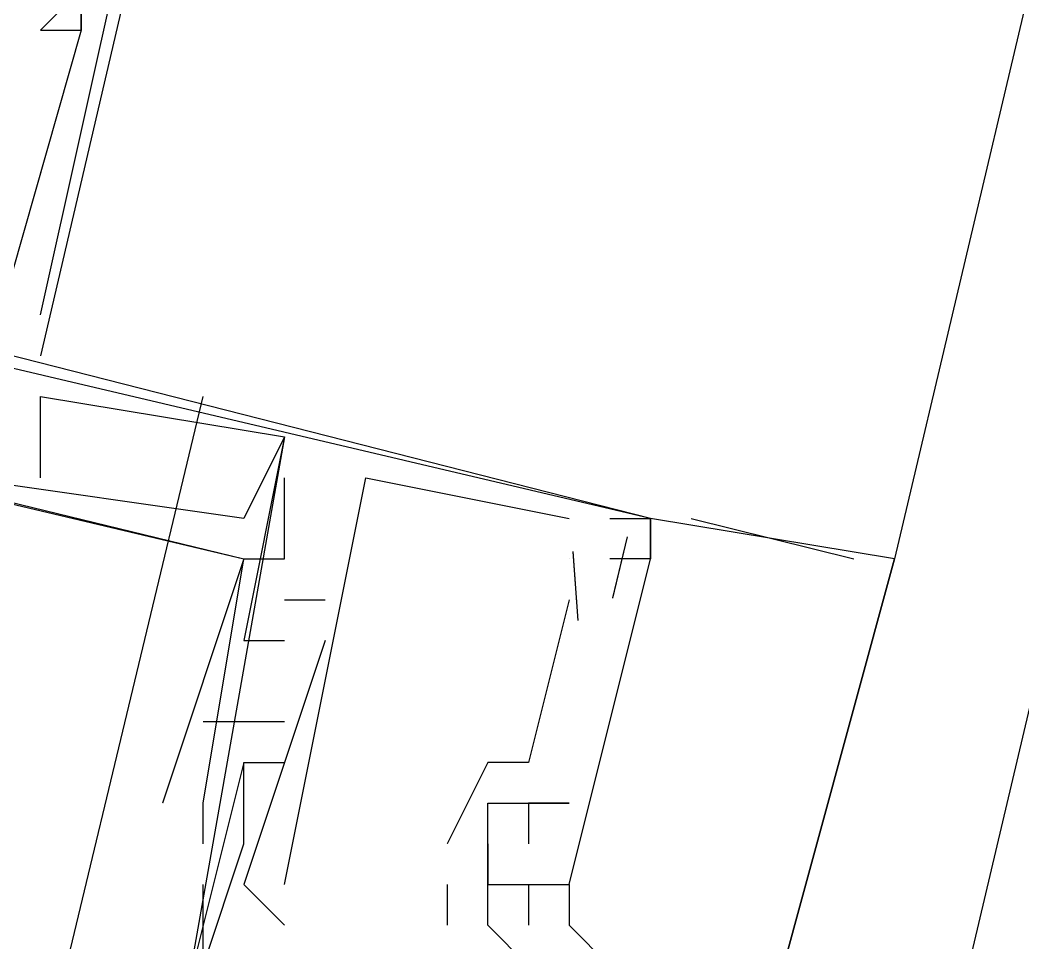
# Model space of a CAD drawing. Header units: feet. Extents: x -84 to 198, y -22 to 181.
# Drawn here: x 126.6466 to 126.9754, y 134.092 to 134.3944 of the extents above; entities that cross this region are included whole.
import ezdxf

# ---------------------------------------------------------------- set-up
doc = ezdxf.new("R2010")
doc.units = ezdxf.units.FT
doc.layers.add('A-LINEA', color=7, linetype='CONTINUOUS')

msp = doc.modelspace()

# ---------------------------------------------------------------- linework, layer by layer
at = {"layer": 'A-LINEA'}
for p, q in [((125.2, 126.6578), (128.6933, 141.4178)), ((128.56, 141.0978), (126.9333, 134.2178)), ((126.7467, 134.6844), (126.6533, 134.2844)), ((126.6533, 134.3911), (126.6533, 134.3911)), ((126.6533, 134.3911), (126.6533, 134.3911)), ((126.6533, 134.3911), (126.6533, 134.3911)), ((126.6667, 134.3911), (126.6667, 134.3911)), ((126.6667, 134.3911), (126.6667, 134.3911)), ((126.6667, 134.3911), (126.6667, 134.3911)), ((126.6667, 134.3911), (126.6667, 134.3911)), ((126.6667, 134.3911), (126.6667, 134.3911)), ((126.6667, 134.3911), (126.6667, 134.3911)), ((126.6533, 134.2978), (126.6533, 134.2978)), ((126.6533, 134.2978), (126.6533, 134.2978)), ((126.6533, 134.2978), (126.6533, 134.2978)), ((126.6267, 133.9378), (126.7067, 134.2711)), ((126.6533, 134.2711), (126.6533, 134.2711)), ((126.6533, 134.2711), (126.6533, 134.2711)), ((126.6533, 134.2711), (126.6533, 134.2711)), ((126.6533, 134.2711), (126.6533, 134.2711)), ((126.6533, 134.2711), (126.6533, 134.2711)), ((126.6533, 134.2711), (126.6533, 134.2711)), ((126.7333, 134.2578), (126.7333, 134.2578)), ((126.7333, 134.2578), (126.7333, 134.2578)), ((126.7333, 134.2578), (126.7333, 134.2578)), ((126.7333, 134.2578), (126.7333, 134.2578)), ((126.7333, 134.2578), (126.7333, 134.2578)), ((126.7333, 134.2578), (126.7333, 134.2578)), ((126.7333, 134.2578), (126.7333, 134.2578)), ((126.7333, 134.2578), (126.7333, 134.2578)), ((126.7333, 134.2578), (126.7333, 134.2578)), ((126.7333, 134.2578), (126.7333, 134.2578)), ((126.7333, 134.2578), (126.7333, 134.2578)), ((126.7333, 134.2578), (126.7333, 134.2578)), ((126.7333, 134.2578), (126.7333, 134.2578)), ((126.7333, 134.2578), (126.7333, 134.2578)), ((126.7333, 134.2578), (126.7333, 134.2578)), ((126.6533, 134.2444), (126.6533, 134.2444)), ((126.6533, 134.2444), (126.6533, 134.2444)), ((126.6533, 134.2444), (126.6533, 134.2444)), ((126.6533, 134.2444), (126.6533, 134.2444)), ((126.6533, 134.2444), (126.6533, 134.2444)), ((126.6533, 134.2444), (126.6533, 134.2444)), ((126.7333, 134.2444), (126.7333, 134.2444)), ((126.7333, 134.2444), (126.7333, 134.2444)), ((126.7333, 134.2444), (126.7333, 134.2444)), ((126.7333, 134.2444), (126.7333, 134.2444)), ((126.7333, 134.2444), (126.7333, 134.2444)), ((126.7333, 134.2444), (126.7333, 134.2444)), ((126.76, 134.2444), (126.76, 134.2444)), ((126.76, 134.2444), (126.76, 134.2444)), ((126.76, 134.2444), (126.76, 134.2444)), ((126.76, 134.2444), (126.76, 134.2444)), ((126.76, 134.2444), (126.76, 134.2444)), ((126.76, 134.2444), (126.76, 134.2444)), ((126.72, 134.2311), (126.72, 134.2311)), ((126.72, 134.2311), (126.72, 134.2311)), ((126.72, 134.2311), (126.72, 134.2311)), ((126.72, 134.2311), (126.72, 134.2311)), ((126.72, 134.2311), (126.72, 134.2311)), ((126.72, 134.2311), (126.72, 134.2311)), ((126.8267, 134.2311), (126.8267, 134.2311)), ((126.8267, 134.2311), (126.8267, 134.2311)), ((126.8267, 134.2311), (126.8267, 134.2311)), ((126.8267, 134.2311), (126.8267, 134.2311)), ((126.8267, 134.2311), (126.8267, 134.2311)), ((126.8267, 134.2311), (126.8267, 134.2311)), ((126.84, 134.2311), (126.84, 134.2311)), ((126.84, 134.2311), (126.84, 134.2311)), ((126.84, 134.2311), (126.84, 134.2311)), ((126.84, 134.2311), (126.84, 134.2311)), ((126.84, 134.2311), (126.84, 134.2311)), ((126.84, 134.2311), (126.84, 134.2311)), ((126.8533, 134.2311), (126.8533, 134.2311)), ((126.8533, 134.2311), (126.8533, 134.2311)), ((126.8533, 134.2311), (126.8533, 134.2311)), ((126.8533, 134.2311), (126.8533, 134.2311)), ((126.8533, 134.2311), (126.8533, 134.2311)), ((126.8533, 134.2311), (126.8533, 134.2311)), ((126.8533, 134.2311), (126.8533, 134.2311)), ((126.8533, 134.2311), (126.8533, 134.2311)), ((126.8533, 134.2311), (126.8533, 134.2311)), ((126.8533, 134.2311), (126.8533, 134.2311)), ((126.8533, 134.2311), (126.8533, 134.2311)), ((126.8533, 134.2311), (126.8533, 134.2311)), ((126.8667, 134.2311), (126.8667, 134.2311)), ((126.8667, 134.2311), (126.8667, 134.2311)), ((126.8667, 134.2311), (126.8667, 134.2311)), ((126.8457, 134.2251), (126.8409, 134.2051)), ((126.8457, 134.2251), (126.8409, 134.2051)), ((126.8457, 134.2251), (126.8409, 134.2051)), ((126.8457, 134.2251), (126.8409, 134.205)), ((126.8457, 134.2251), (126.8409, 134.205)), ((126.8457, 134.2251), (126.8409, 134.205)), ((126.8279, 134.2203), (126.8295, 134.1976)), ((126.8279, 134.2203), (126.8295, 134.1976)), ((126.8279, 134.2203), (126.8295, 134.1976)), ((126.8279, 134.2202), (126.8295, 134.1976)), ((126.8279, 134.2202), (126.8295, 134.1976)), ((126.8279, 134.2202), (126.8295, 134.1976)), ((126.72, 134.2178), (126.72, 134.2178)), ((126.72, 134.2178), (126.72, 134.2178)), ((126.72, 134.2178), (126.72, 134.2178)), ((126.72, 134.2178), (126.72, 134.2178)), ((126.72, 134.2178), (126.72, 134.2178)), ((126.72, 134.2178), (126.72, 134.2178)), ((126.72, 134.2178), (126.72, 134.2178)), ((126.72, 134.2178), (126.72, 134.2178)), ((126.72, 134.2178), (126.72, 134.2178)), ((126.72, 134.2178), (126.72, 134.2178)), ((126.72, 134.2178), (126.72, 134.2178)), ((126.72, 134.2178), (126.72, 134.2178)), ((126.7333, 134.2178), (126.7333, 134.2178)), ((126.7333, 134.2178), (126.7333, 134.2178)), ((126.7333, 134.2178), (126.7333, 134.2178)), ((126.7333, 134.2178), (126.7333, 134.2178)), ((126.7333, 134.2178), (126.7333, 134.2178)), ((126.7333, 134.2178), (126.7333, 134.2178)), ((126.8267, 134.2178), (126.8267, 134.2178)), ((126.8267, 134.2178), (126.8267, 134.2178)), ((126.8267, 134.2178), (126.8267, 134.2178)), ((126.8267, 134.2178), (126.8267, 134.2178)), ((126.8267, 134.2178), (126.8267, 134.2178)), ((126.8267, 134.2178), (126.8267, 134.2178)), ((126.84, 134.2178), (126.84, 134.2178)), ((126.84, 134.2178), (126.84, 134.2178)), ((126.84, 134.2178), (126.84, 134.2178)), ((126.84, 134.2178), (126.84, 134.2178)), ((126.84, 134.2178), (126.84, 134.2178)), ((126.84, 134.2178), (126.84, 134.2178)), ((126.84, 134.2178), (126.84, 134.2178)), ((126.84, 134.2178), (126.84, 134.2178)), ((126.84, 134.2178), (126.84, 134.2178)), ((126.8533, 134.2178), (126.8533, 134.2178)), ((126.8533, 134.2178), (126.8533, 134.2178)), ((126.8533, 134.2178), (126.8533, 134.2178)), ((126.8533, 134.2178), (126.8533, 134.2178)), ((126.8533, 134.2178), (126.8533, 134.2178)), ((126.8533, 134.2178), (126.8533, 134.2178)), ((126.8533, 134.2178), (126.8533, 134.2178)), ((126.8533, 134.2178), (126.8533, 134.2178)), ((126.8533, 134.2178), (126.8533, 134.2178)), ((126.92, 134.2178), (126.92, 134.2178)), ((126.92, 134.2178), (126.92, 134.2178)), ((126.92, 134.2178), (126.92, 134.2178)), ((126.9333, 134.2178), (126.9333, 134.2178)), ((126.9333, 134.2178), (126.9333, 134.2178)), ((126.9333, 134.2178), (126.9333, 134.2178)), ((126.9333, 134.2178), (126.9333, 134.2178)), ((126.9333, 134.2178), (126.9333, 134.2178)), ((126.9333, 134.2178), (126.9333, 134.2178)), ((126.7333, 134.2044), (126.7467, 134.2044)), ((126.7333, 134.2044), (126.7333, 134.2044)), ((126.7333, 134.2044), (126.7467, 134.2044)), ((126.7333, 134.2044), (126.7333, 134.2044)), ((126.7333, 134.2044), (126.7467, 134.2044)), ((126.7333, 134.2044), (126.7333, 134.2044)), ((126.7467, 134.2044), (126.7467, 134.2044)), ((126.7467, 134.2044), (126.7467, 134.2044)), ((126.7467, 134.2044), (126.7467, 134.2044)), ((126.8267, 134.2044), (126.8133, 134.1511)), ((126.8267, 134.2044), (126.8133, 134.1511)), ((126.8267, 134.2044), (126.8133, 134.1511)), ((126.8267, 134.2044), (126.8267, 134.2044)), ((126.8267, 134.2044), (126.8267, 134.2044)), ((126.8267, 134.2044), (126.8267, 134.2044)), ((126.8267, 134.2044), (126.8267, 134.2044)), ((126.8267, 134.2044), (126.8267, 134.2044)), ((126.8267, 134.2044), (126.8267, 134.2044)), ((126.72, 134.1911), (126.72, 134.1911)), ((126.72, 134.1911), (126.72, 134.1911)), ((126.72, 134.1911), (126.72, 134.1911)), ((126.7333, 134.1911), (126.7333, 134.1911)), ((126.7333, 134.1911), (126.7333, 134.1911)), ((126.7333, 134.1911), (126.7333, 134.1911)), ((126.7467, 134.1911), (126.7467, 134.1911)), ((126.7467, 134.1911), (126.7467, 134.1911)), ((126.7467, 134.1911), (126.7467, 134.1911)), ((126.7067, 134.1644), (126.7067, 134.1644)), ((126.7067, 134.1644), (126.7067, 134.1644)), ((126.7067, 134.1644), (126.7067, 134.1644)), ((126.72, 134.1644), (126.72, 134.1644)), ((126.72, 134.1644), (126.72, 134.1644)), ((126.72, 134.1644), (126.72, 134.1644)), ((126.72, 134.1644), (126.72, 134.1644)), ((126.72, 134.1644), (126.72, 134.1644)), ((126.72, 134.1644), (126.72, 134.1644)), ((126.7333, 134.1644), (126.7333, 134.1644)), ((126.7333, 134.1644), (126.7333, 134.1644)), ((126.7333, 134.1644), (126.7333, 134.1644)), ((126.72, 134.1511), (126.72, 134.1511)), ((126.72, 134.1511), (126.72, 134.1511)), ((126.72, 134.1511), (126.72, 134.1511)), ((126.72, 134.1511), (126.72, 134.1511)), ((126.72, 134.1511), (126.72, 134.1511)), ((126.72, 134.1511), (126.72, 134.1511)), ((126.7333, 134.1511), (126.7333, 134.1511)), ((126.7333, 134.1511), (126.7333, 134.1511)), ((126.7333, 134.1511), (126.7333, 134.1511)), ((126.8, 134.1511), (126.8, 134.1511)), ((126.8, 134.1511), (126.8, 134.1511)), ((126.8, 134.1511), (126.8, 134.1511)), ((126.8, 134.1511), (126.8, 134.1511)), ((126.8, 134.1511), (126.8, 134.1511)), ((126.8, 134.1511), (126.8, 134.1511)), ((126.8133, 134.1511), (126.8133, 134.1511)), ((126.8133, 134.1511), (126.8133, 134.1511)), ((126.8133, 134.1511), (126.8133, 134.1511)), ((126.8133, 134.1511), (126.8133, 134.1511)), ((126.8133, 134.1511), (126.8133, 134.1511)), ((126.8133, 134.1511), (126.8133, 134.1511)), ((126.6933, 134.1378), (126.6933, 134.1378)), ((126.6933, 134.1378), (126.6933, 134.1378)), ((126.6933, 134.1378), (126.6933, 134.1378)), ((126.6933, 134.1378), (126.6933, 134.1378)), ((126.6933, 134.1378), (126.6933, 134.1378)), ((126.6933, 134.1378), (126.6933, 134.1378)), ((126.7067, 134.1378), (126.7067, 134.1378)), ((126.7067, 134.1378), (126.7067, 134.1378)), ((126.7067, 134.1378), (126.7067, 134.1378)), ((126.7067, 134.1378), (126.7067, 134.1378)), ((126.7067, 134.1378), (126.7067, 134.1378)), ((126.7067, 134.1378), (126.7067, 134.1378)), ((126.72, 134.1378), (126.72, 134.1378)), ((126.72, 134.1378), (126.72, 134.1378)), ((126.72, 134.1378), (126.72, 134.1378)), ((126.8, 134.1378), (126.8, 134.1378)), ((126.8, 134.1378), (126.8, 134.1378)), ((126.8, 134.1378), (126.8, 134.1378)), ((126.8, 134.1378), (126.8, 134.1378)), ((126.8, 134.1378), (126.8, 134.1378)), ((126.8, 134.1378), (126.8, 134.1378)), ((126.8133, 134.1378), (126.8133, 134.1378)), ((126.8133, 134.1378), (126.8133, 134.1378)), ((126.8133, 134.1378), (126.8133, 134.1378)), ((126.8133, 134.1378), (126.8133, 134.1378)), ((126.8133, 134.1378), (126.8133, 134.1378)), ((126.8133, 134.1378), (126.8133, 134.1378)), ((126.8133, 134.1378), (126.8133, 134.1378)), ((126.8133, 134.1378), (126.8133, 134.1378)), ((126.8133, 134.1378), (126.8133, 134.1378)), ((126.8133, 134.1378), (126.8133, 134.1378)), ((126.8133, 134.1378), (126.8133, 134.1378)), ((126.8133, 134.1378), (126.8133, 134.1378)), ((126.8133, 134.1378), (126.8133, 134.1378)), ((126.8133, 134.1378), (126.8133, 134.1378)), ((126.8133, 134.1378), (126.8133, 134.1378)), ((126.8267, 134.1378), (126.8267, 134.1378)), ((126.8267, 134.1378), (126.8267, 134.1378)), ((126.8267, 134.1378), (126.8267, 134.1378)), ((126.8267, 134.1378), (126.8267, 134.1378)), ((126.8267, 134.1378), (126.8267, 134.1378)), ((126.8267, 134.1378), (126.8267, 134.1378)), ((126.7067, 134.1244), (126.7067, 134.1244)), ((126.7067, 134.1244), (126.7067, 134.1244)), ((126.7067, 134.1244), (126.7067, 134.1244)), ((126.7067, 134.1244), (126.7067, 134.1244)), ((126.7067, 134.1244), (126.7067, 134.1244)), ((126.7067, 134.1244), (126.7067, 134.1244)), ((126.72, 134.1244), (126.72, 134.1244)), ((126.72, 134.1244), (126.72, 134.1244)), ((126.72, 134.1244), (126.72, 134.1244)), ((126.72, 134.1244), (126.72, 134.1244)), ((126.72, 134.1244), (126.72, 134.1244)), ((126.72, 134.1244), (126.72, 134.1244)), ((126.7867, 134.1244), (126.7867, 134.1244)), ((126.7867, 134.1244), (126.7867, 134.1244)), ((126.7867, 134.1244), (126.7867, 134.1244)), ((126.7867, 134.1244), (126.7867, 134.1244)), ((126.7867, 134.1244), (126.7867, 134.1244)), ((126.7867, 134.1244), (126.7867, 134.1244)), ((126.8, 134.1244), (126.8, 134.1244)), ((126.8, 134.1244), (126.8, 134.1244)), ((126.8, 134.1244), (126.8, 134.1244)), ((126.8, 134.1244), (126.8, 134.1244)), ((126.8, 134.1244), (126.8, 134.1244)), ((126.8, 134.1244), (126.8, 134.1244)), ((126.8, 134.1244), (126.8, 134.1244)), ((126.8, 134.1244), (126.8, 134.1244)), ((126.8, 134.1244), (126.8, 134.1244)), ((126.8, 134.1244), (126.8, 134.1244)), ((126.8, 134.1244), (126.8, 134.1244)), ((126.8, 134.1244), (126.8, 134.1244)), ((126.8, 134.1244), (126.8, 134.1244)), ((126.8, 134.1244), (126.8, 134.1244)), ((126.8, 134.1244), (126.8, 134.1244)), ((126.8, 134.1244), (126.8, 134.1244)), ((126.8, 134.1244), (126.8, 134.1244)), ((126.8, 134.1244), (126.8, 134.1244)), ((126.8, 134.1244), (126.8, 134.1244)), ((126.8, 134.1244), (126.8, 134.1244)), ((126.8133, 134.1244), (126.8133, 134.1244)), ((126.8133, 134.1244), (126.8133, 134.1244)), ((126.8133, 134.1244), (126.8133, 134.1244)), ((126.8133, 134.1244), (126.8133, 134.1244)), ((126.8133, 134.1244), (126.8133, 134.1244)), ((126.8133, 134.1244), (126.8133, 134.1244)), ((126.8133, 134.1244), (126.8133, 134.1244)), ((126.8133, 134.1244), (126.8133, 134.1244)), ((126.8133, 134.1244), (126.8133, 134.1244)), ((126.7067, 134.1111), (126.7067, 134.1111)), ((126.7067, 134.1111), (126.7067, 134.1111)), ((126.7067, 134.1111), (126.7067, 134.1111)), ((126.72, 134.1111), (126.7333, 134.0978)), ((126.72, 134.1111), (126.72, 134.1111)), ((126.72, 134.1111), (126.7333, 134.0978)), ((126.72, 134.1111), (126.72, 134.1111)), ((126.72, 134.1111), (126.7333, 134.0978)), ((126.72, 134.1111), (126.72, 134.1111)), ((126.72, 134.1111), (126.72, 134.1111)), ((126.72, 134.1111), (126.72, 134.1111)), ((126.72, 134.1111), (126.72, 134.1111)), ((126.7333, 134.1111), (126.7333, 134.1111)), ((126.7333, 134.1111), (126.7333, 134.1111)), ((126.7333, 134.1111), (126.7333, 134.1111)), ((126.7333, 134.1111), (126.7333, 134.1111)), ((126.7333, 134.1111), (126.7333, 134.1111)), ((126.7333, 134.1111), (126.7333, 134.1111)), ((126.7867, 134.1111), (126.7867, 134.0978)), ((126.7867, 134.1111), (126.7867, 134.1111)), ((126.7867, 134.1111), (126.7867, 134.0978)), ((126.7867, 134.1111), (126.7867, 134.1111)), ((126.7867, 134.1111), (126.7867, 134.0978)), ((126.7867, 134.1111), (126.7867, 134.1111)), ((126.7867, 134.1111), (126.7867, 134.0978)), ((126.7867, 134.1111), (126.7867, 134.1111)), ((126.8, 134.1111), (126.8, 134.1111)), ((126.8, 134.1111), (126.8, 134.1111)), ((126.8, 134.1111), (126.8, 134.1111)), ((126.8, 134.1111), (126.8, 134.1111)), ((126.8, 134.1111), (126.8, 134.1111)), ((126.8, 134.1111), (126.8, 134.1111)), ((126.8, 134.1111), (126.8, 134.1111)), ((126.8, 134.1111), (126.8, 134.1111)), ((126.8, 134.1111), (126.8, 134.1111)), ((126.8, 134.1111), (126.8, 134.1111)), ((126.8, 134.1111), (126.8, 134.1111)), ((126.8, 134.1111), (126.8, 134.1111)), ((126.8, 134.1111), (126.8, 134.1111)), ((126.8, 134.1111), (126.8, 134.1111)), ((126.8, 134.1111), (126.8, 134.1111)), ((126.8, 134.1111), (126.8, 134.1111)), ((126.8, 134.1111), (126.8, 134.1111)), ((126.8, 134.1111), (126.8, 134.1111)), ((126.8, 134.1111), (126.8, 134.1111)), ((126.8133, 134.1111), (126.8133, 134.1111)), ((126.8133, 134.1111), (126.8133, 134.1111)), ((126.8133, 134.1111), (126.8133, 134.1111)), ((126.8133, 134.1111), (126.8133, 134.1111)), ((126.8133, 134.1111), (126.8133, 134.1111)), ((126.8133, 134.1111), (126.8133, 134.1111)), ((126.8133, 134.1111), (126.8133, 134.1111)), ((126.8133, 134.1111), (126.8133, 134.1111)), ((126.8133, 134.1111), (126.8133, 134.1111)), ((126.8133, 134.1111), (126.8133, 134.1111)), ((126.8133, 134.1111), (126.8133, 134.1111)), ((126.8133, 134.1111), (126.8133, 134.1111)), ((126.8133, 134.1111), (126.8133, 134.1111)), ((126.8133, 134.1111), (126.8133, 134.1111)), ((126.8267, 134.1111), (126.8267, 134.1111)), ((126.8267, 134.1111), (126.8267, 134.1111)), ((126.8267, 134.1111), (126.8267, 134.1111)), ((126.8267, 134.1111), (126.8267, 134.1111)), ((126.8267, 134.1111), (126.8267, 134.1111)), ((126.8267, 134.1111), (126.8267, 134.1111)), ((126.8267, 134.1111), (126.8267, 134.1111)), ((126.8267, 134.1111), (126.8267, 134.1111)), ((126.8267, 134.1111), (126.8267, 134.1111)), ((126.8267, 134.1111), (126.8267, 134.1111)), ((126.7333, 134.0978), (126.7333, 134.0978)), ((126.7333, 134.0978), (126.7333, 134.0978)), ((126.7333, 134.0978), (126.7333, 134.0978)), ((126.7333, 134.0978), (126.7333, 134.0978)), ((126.7333, 134.0978), (126.7333, 134.0978)), ((126.7333, 134.0978), (126.7333, 134.0978)), ((126.7867, 134.0978), (126.7867, 134.0978)), ((126.7867, 134.0978), (126.7867, 134.0978)), ((126.7867, 134.0978), (126.7867, 134.0978)), ((126.7867, 134.0978), (126.7867, 134.0978)), ((126.8, 134.0978), (126.8, 134.0978)), ((126.8, 134.0978), (126.8, 134.0978)), ((126.8, 134.0978), (126.8, 134.0978)), ((126.8, 134.0978), (126.8, 134.0978)), ((126.8133, 134.0978), (126.8133, 134.0978)), ((126.8133, 134.0978), (126.8133, 134.0978)), ((126.8133, 134.0978), (126.8133, 134.0978)), ((126.8133, 134.0978), (126.8133, 134.0978)), ((126.8267, 134.0978), (126.8267, 134.0978)), ((126.8267, 134.0978), (126.8267, 134.0978)), ((126.8267, 134.0978), (126.8267, 134.0978)), ((126.8267, 134.0978), (126.8267, 134.0978))]:
    msp.add_line(p, q, dxfattribs=at)
for points in [[(126.6533, 134.2978), (126.68, 134.4178), (126.6667, 134.4311), (126.6667, 134.4178), (126.6667, 134.3911), (126.6667, 134.4044), (126.6533, 134.3911), (126.6667, 134.3911), (126.64, 134.2978), (126.6133, 134.3111), (126.6133, 134.3378), (126.6, 134.3378), (126.5733, 134.3511), (126.5467, 134.3511), (126.5333, 134.3511), (126.52, 134.3244), (126.48, 134.3378), (126.5067, 134.4311), (126.52, 134.4311), (126.5067, 134.4311), (126.52, 134.4578), (126.52, 134.4444), (126.52, 134.4578), (126.3067, 134.5111)], [(126.6533, 134.2978), (126.68, 134.4178), (126.6667, 134.4311), (126.6667, 134.4178), (126.6667, 134.3911), (126.6667, 134.4044), (126.6533, 134.3911), (126.6667, 134.3911), (126.64, 134.2978), (126.6133, 134.3111), (126.6133, 134.3378), (126.6, 134.3378), (126.5733, 134.3511), (126.5467, 134.3511), (126.5333, 134.3511), (126.52, 134.3244), (126.48, 134.3378), (126.5067, 134.4311), (126.52, 134.4311), (126.5067, 134.4311), (126.52, 134.4578), (126.52, 134.4444), (126.52, 134.4578), (126.3067, 134.5111)], [(126.6533, 134.2978), (126.68, 134.4178), (126.6667, 134.4311), (126.6667, 134.4178), (126.6667, 134.3911), (126.6667, 134.4044), (126.6533, 134.3911), (126.6667, 134.3911), (126.64, 134.2978), (126.6133, 134.3111), (126.6133, 134.3378), (126.6, 134.3378), (126.5733, 134.3511), (126.5467, 134.3511), (126.5333, 134.3511), (126.52, 134.3244), (126.48, 134.3378), (126.5067, 134.4311), (126.52, 134.4311), (126.5067, 134.4311), (126.52, 134.4578), (126.52, 134.4444), (126.52, 134.4578), (126.3067, 134.5111)], [(126.6667, 134.4178), (126.6667, 134.4178), (126.6667, 134.4178), (126.6667, 134.3911), (126.6667, 134.3911), (126.6667, 134.4178)], [(126.84, 134.2311), (126.8533, 134.2311), (126.1733, 134.4044)], [(126.84, 134.2311), (126.8533, 134.2311), (126.1733, 134.4044)], [(126.84, 134.2311), (126.8533, 134.2311), (126.1733, 134.4044)], [(126.84, 134.2311), (126.8533, 134.2311), (126.1733, 134.3911), (126.1467, 134.2444), (126.16, 134.2444), (126.16, 134.2711)], [(126.84, 134.2311), (126.8533, 134.2311), (126.1733, 134.3911), (126.1467, 134.2444), (126.16, 134.2444), (126.16, 134.2711)], [(126.84, 134.2311), (126.8533, 134.2311), (126.1733, 134.3911), (126.1467, 134.2444), (126.16, 134.2444), (126.16, 134.2711)], [(126.2, 134.2444), (126.2133, 134.3378), (126.72, 134.2178), (126.6933, 134.1378), (126.6933, 134.1378)], [(126.2, 134.2444), (126.2133, 134.3378), (126.72, 134.2178), (126.6933, 134.1378), (126.6933, 134.1378)], [(126.2, 134.2444), (126.2133, 134.3378), (126.72, 134.2178), (126.6933, 134.1378), (126.6933, 134.1378)], [(126.2267, 134.3378), (126.72, 134.2178), (126.6933, 134.1378), (126.6933, 134.1378)], [(126.2267, 134.3378), (126.72, 134.2178), (126.6933, 134.1378), (126.6933, 134.1378)], [(126.2267, 134.3378), (126.72, 134.2178), (126.6933, 134.1378), (126.6933, 134.1378)], [(126.6533, 134.2444), (126.6533, 134.2711), (126.7333, 134.2578), (126.6933, 134.0311), (126.68, 134.0311)], [(126.6533, 134.2444), (126.6533, 134.2711), (126.7333, 134.2578), (126.6933, 134.0311), (126.68, 134.0311)], [(126.6533, 134.2444), (126.6533, 134.2711), (126.7333, 134.2578), (126.6933, 134.0311), (126.68, 134.0311)], [(126.6533, 134.2444), (126.6533, 134.2711), (126.7333, 134.2578), (126.72, 134.1911), (126.7333, 134.1911)], [(126.6533, 134.2444), (126.6533, 134.2711), (126.7333, 134.2578), (126.72, 134.1911), (126.7333, 134.1911)], [(126.6533, 134.2444), (126.6533, 134.2711), (126.7333, 134.2578), (126.72, 134.1911), (126.7333, 134.1911)], [(126.7333, 134.2578), (126.72, 134.2311), (126.6267, 134.2444), (126.6267, 134.2578)], [(126.7333, 134.2578), (126.72, 134.2311), (126.6267, 134.2444), (126.6267, 134.2578)], [(126.7333, 134.2578), (126.72, 134.2311), (126.6267, 134.2444), (126.6267, 134.2578)], [(126.7333, 134.2578), (126.72, 134.2311), (126.6267, 134.2444), (126.6267, 134.2578)], [(126.7333, 134.2578), (126.72, 134.2311), (126.6267, 134.2444), (126.6267, 134.2578)], [(126.7333, 134.2578), (126.72, 134.2311), (126.6267, 134.2444), (126.6267, 134.2578)], [(126.7333, 134.2578), (126.7333, 134.2578), (126.7333, 134.2578), (126.7333, 134.2578)], [(126.7067, 134.1244), (126.7067, 134.1378), (126.72, 134.2178), (126.7333, 134.2178), (126.7333, 134.2444)], [(126.7067, 134.1244), (126.7067, 134.1378), (126.72, 134.2178), (126.7333, 134.2178), (126.7333, 134.2444)], [(126.7067, 134.1244), (126.7067, 134.1378), (126.72, 134.2178), (126.7333, 134.2178), (126.7333, 134.2444)], [(126.7067, 134.1244), (126.7067, 134.1378), (126.72, 134.2178), (126.7333, 134.2178), (126.7333, 134.2444)], [(126.7067, 134.1244), (126.7067, 134.1378), (126.72, 134.2178), (126.7333, 134.2178), (126.7333, 134.2444)], [(126.7067, 134.1244), (126.7067, 134.1378), (126.72, 134.2178), (126.7333, 134.2178), (126.7333, 134.2444)], [(126.7333, 134.1111), (126.76, 134.2444), (126.8267, 134.2311)], [(126.7333, 134.1111), (126.76, 134.2444), (126.8267, 134.2311)], [(126.7333, 134.1111), (126.76, 134.2444), (126.8267, 134.2311)], [(126.7333, 134.1111), (126.76, 134.2444), (126.8267, 134.2311)], [(126.7333, 134.1111), (126.76, 134.2444), (126.8267, 134.2311)], [(126.7333, 134.1111), (126.76, 134.2444), (126.8267, 134.2311)], [(126.8933, 134.0711), (126.9333, 134.2178), (126.9333, 134.2178), (126.8533, 134.2311), (126.8533, 134.2178), (126.8533, 134.2311)], [(126.8933, 134.0711), (126.9333, 134.2178), (126.9333, 134.2178), (126.8533, 134.2311), (126.8533, 134.2178), (126.8533, 134.2311)], [(126.8933, 134.0711), (126.9333, 134.2178), (126.9333, 134.2178), (126.8533, 134.2311), (126.8533, 134.2178), (126.8533, 134.2311)], [(126.8667, 134.2311), (126.92, 134.2178), (126.92, 134.2178)], [(126.8667, 134.2311), (126.92, 134.2178), (126.92, 134.2178)], [(126.8667, 134.2311), (126.92, 134.2178), (126.92, 134.2178)], [(126.8133, 134.1111), (126.8267, 134.1111), (126.8533, 134.2178), (126.84, 134.2178)], [(126.8133, 134.1111), (126.8267, 134.1111), (126.8533, 134.2178), (126.84, 134.2178)], [(126.8133, 134.1111), (126.8267, 134.1111), (126.8533, 134.2178), (126.84, 134.2178)], [(126.8133, 134.1111), (126.8267, 134.1111), (126.8533, 134.2178)], [(126.8133, 134.1111), (126.8267, 134.1111), (126.8533, 134.2178)], [(126.8133, 134.1111), (126.8267, 134.1111), (126.8533, 134.2178)], [(126.9333, 134.2178), (126.8933, 134.0711), (126.8933, 134.0711), (126.84, 134.0844), (126.84, 134.0844), (126.84, 134.0844), (126.84, 134.0844), (126.8267, 134.0978)], [(126.9333, 134.2178), (126.8933, 134.0711), (126.8933, 134.0711), (126.84, 134.0844), (126.84, 134.0844), (126.84, 134.0844), (126.84, 134.0844), (126.8267, 134.0978)], [(126.9333, 134.2178), (126.8933, 134.0711), (126.8933, 134.0711), (126.84, 134.0844), (126.84, 134.0844), (126.84, 134.0844), (126.84, 134.0844), (126.8267, 134.0978)], [(126.8267, 134.2044), (126.8133, 134.1511), (126.8, 134.1511), (126.7867, 134.1244)], [(126.8267, 134.2044), (126.8133, 134.1511), (126.8, 134.1511), (126.7867, 134.1244)], [(126.8267, 134.2044), (126.8133, 134.1511), (126.8, 134.1511), (126.7867, 134.1244)], [(126.7467, 134.1911), (126.72, 134.1111), (126.7333, 134.0978)], [(126.7467, 134.1911), (126.72, 134.1111), (126.7333, 134.0978)], [(126.7467, 134.1911), (126.72, 134.1111), (126.7333, 134.0978)], [(126.7333, 134.1644), (126.72, 134.1644), (126.7067, 134.1644)], [(126.7333, 134.1644), (126.72, 134.1644), (126.7067, 134.1644)], [(126.7333, 134.1644), (126.72, 134.1644), (126.7067, 134.1644)], [(126.72, 134.1511), (126.6667, 133.9378), (126.5867, 133.9644)], [(126.72, 134.1511), (126.6667, 133.9378), (126.5867, 133.9644)], [(126.72, 134.1511), (126.6667, 133.9378), (126.5867, 133.9644)], [(126.72, 134.1244), (126.72, 134.1511), (126.7333, 134.1511)], [(126.72, 134.1244), (126.72, 134.1511), (126.7333, 134.1511)], [(126.72, 134.1244), (126.72, 134.1511), (126.7333, 134.1511)], [(126.8133, 134.1511), (126.8, 134.1511), (126.7867, 134.1244)], [(126.8133, 134.1511), (126.8, 134.1511), (126.7867, 134.1244)], [(126.8133, 134.1511), (126.8, 134.1511), (126.7867, 134.1244)], [(126.7067, 134.0844), (126.72, 134.1244), (126.72, 134.1378)], [(126.7067, 134.0844), (126.72, 134.1244), (126.72, 134.1378)], [(126.7067, 134.0844), (126.72, 134.1244), (126.72, 134.1378)], [(126.8, 134.1244), (126.8, 134.1378), (126.8133, 134.1378), (126.8267, 134.1378), (126.8133, 134.1378), (126.8133, 134.1244)], [(126.8, 134.1244), (126.8, 134.1378), (126.8133, 134.1378), (126.8267, 134.1378), (126.8133, 134.1378), (126.8133, 134.1244)], [(126.8, 134.1244), (126.8, 134.1378), (126.8133, 134.1378), (126.8267, 134.1378), (126.8133, 134.1378), (126.8133, 134.1244)], [(126.8, 134.1244), (126.8, 134.1378), (126.8133, 134.1378), (126.8267, 134.1378)], [(126.8, 134.1244), (126.8, 134.1378), (126.8133, 134.1378), (126.8267, 134.1378)], [(126.8, 134.1244), (126.8, 134.1378), (126.8133, 134.1378), (126.8267, 134.1378)], [(126.8, 134.1111), (126.8, 134.1244), (126.8, 134.1111)], [(126.8, 134.1111), (126.8, 134.1244), (126.8, 134.1244), (126.8, 134.1111), (126.8133, 134.1111), (126.8133, 134.1111), (126.8267, 134.1111), (126.8267, 134.0978), (126.8267, 134.0978)], [(126.8, 134.1111), (126.8, 134.1244), (126.8, 134.1244)], [(126.8, 134.1111), (126.8, 134.1244), (126.8, 134.1111)], [(126.8, 134.1111), (126.8, 134.1244), (126.8, 134.1244), (126.8, 134.1111), (126.8133, 134.1111), (126.8133, 134.1111), (126.8267, 134.1111), (126.8267, 134.0978), (126.8267, 134.0978)], [(126.8, 134.1111), (126.8, 134.1244), (126.8, 134.1244)], [(126.8, 134.1111), (126.8, 134.1244), (126.8, 134.1111)], [(126.8, 134.1111), (126.8, 134.1244), (126.8, 134.1244), (126.8, 134.1111), (126.8133, 134.1111), (126.8133, 134.1111), (126.8267, 134.1111), (126.8267, 134.0978), (126.8267, 134.0978)], [(126.8, 134.1111), (126.8, 134.1244), (126.8, 134.1244)], [(126.8, 134.1111), (126.8, 134.1244), (126.8, 134.1244), (126.8, 134.1111), (126.8133, 134.1111), (126.8133, 134.1111), (126.8267, 134.1111), (126.8267, 134.0978), (126.8267, 134.0978), (126.84, 134.0844)], [(126.8, 134.1111), (126.8, 134.1244), (126.8, 134.1244)], [(126.8, 134.1111), (126.8, 134.1244), (126.8, 134.1111)], [(126.8, 134.1111), (126.8, 134.1244), (126.8, 134.1111)], [(126.8, 134.1111), (126.8, 134.1244), (126.8, 134.1111)], [(126.7067, 134.0444), (126.6933, 134.0311), (126.7067, 134.0578), (126.7067, 134.0711), (126.7067, 134.1111)], [(126.7067, 134.0444), (126.6933, 134.0311), (126.7067, 134.0578), (126.7067, 134.0711), (126.7067, 134.1111)], [(126.7067, 134.0444), (126.6933, 134.0311), (126.7067, 134.0578), (126.7067, 134.0711), (126.7067, 134.1111)], [(126.8133, 134.0844), (126.8, 134.0978), (126.8, 134.1111), (126.8133, 134.1111), (126.8133, 134.0978)], [(126.8133, 134.0844), (126.8, 134.0978), (126.8, 134.1111), (126.8133, 134.1111), (126.8133, 134.0978)], [(126.8133, 134.0844), (126.8, 134.0978), (126.8, 134.1111), (126.8133, 134.1111), (126.8133, 134.0978)], [(126.8133, 134.0844), (126.8, 134.0978), (126.8, 134.1111), (126.8133, 134.1111), (126.8133, 134.0978)]]:
    msp.add_lwpolyline(points, dxfattribs=at)

doc.saveas('drawing.dxf')
